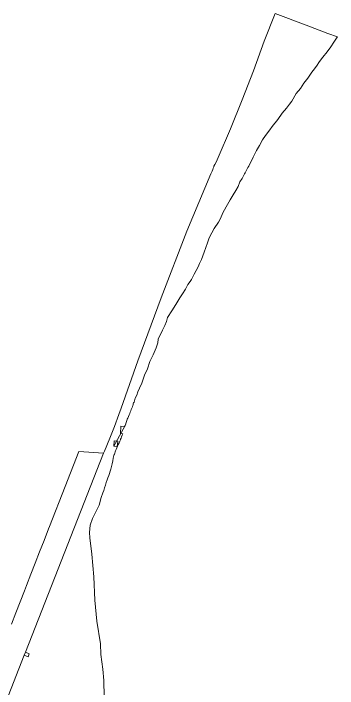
# Model space of a CAD drawing. Header units: metres. Extents: x 305150 to 308746, y 6239745 to 6243198.
# Drawn here: x 307507 to 307921, y 6242335 to 6243198 of the extents above; entities that cross this region are included whole.
import ezdxf

# ---------------------------------------------------------------- set-up
doc = ezdxf.new("R2010")
doc.units = ezdxf.units.M
doc.layers.add('Cadastre Land Parcels_SP_EXT', color=9, linetype='Continuous', lineweight=5)

msp = doc.modelspace()

# ---------------------------------------------------------------- linework, layer by layer
at = {"layer": 'Cadastre Land Parcels_SP_EXT', "linetype": 'Continuous'}
for points in [[(307622.49, 6242324.24), (307622.28, 6242344.98), (307620.88, 6242359.68), (307618.51, 6242378.06), (307618.03, 6242391.88), (307613.25, 6242420.74), (307610.91, 6242447.74), (307609.41, 6242477.47), (307606.82, 6242506.77), (307604.51, 6242527.57), (307603.87, 6242534.37), (307604.89, 6242543.7), (307607.73, 6242551.98), (307611.86, 6242560.68), (307616.1, 6242569.38), (307618.91, 6242579.05), (307620.98, 6242584.9), (307622.08, 6242588.21), (307623.18, 6242591.53), (307624.3, 6242594.85), (307625.41, 6242598.16), (307626.53, 6242601.47), (307627.5, 6242604.27), (307628.5, 6242607.05), (307629.49, 6242609.84), (307630.44, 6242612.65), (307631.31, 6242615.47), (307632.18, 6242618.87), (307632.92, 6242622.31), (307633.61, 6242625.77), (307634.33, 6242629.21), (307635.18, 6242632.62), (307635.63, 6242634.19), (307635.7, 6242634.43), (307636.15, 6242635.75), (307636.7, 6242637.3), (307637.27, 6242638.85), (307637.85, 6242640.39), (307639.8, 6242644.6), (307640.77, 6242646.7), (307641.71, 6242648.82), (307642.63, 6242650.95), (307643.44, 6242652.87), (307643.71, 6242653.54), (307644.23, 6242654.8), (307645, 6242656.74), (307645.75, 6242658.69), (307646.48, 6242660.64), (307643.5, 6242660.98), (307644.08, 6242670.22), (307648.85, 6242669.68), (307649.47, 6242671.36), (307634.9, 6242644.85), (307635.65, 6242651.51), (307640.07, 6242651), (307639.32, 6242644.35), (307634.9, 6242644.85), (307649.47, 6242671.36), (307649.77, 6242672.17), (307650.88, 6242675.06), (307651.64, 6242677.57), (307652.28, 6242679.13), (307653.06, 6242680.74), (307653.91, 6242682.79), (307654.78, 6242684.77), (307655.59, 6242686.31), (307655.85, 6242688.11), (307656.63, 6242689.85), (307657.37, 6242691.54), (307657.79, 6242692.57), (307658.7, 6242695.05), (307659.36, 6242696.75), (307659.61, 6242697.61), (307659.9, 6242698.98), (307660.35, 6242700.35), (307660.85, 6242701.02), (307661.56, 6242702.9), (307662.26, 6242706.16), (307664.28, 6242710.08), (307665.9, 6242714.05), (307667.92, 6242718.94), (307670.88, 6242725.14), (307674.28, 6242735.45), (307678.02, 6242743.83), (307681, 6242752.88), (307685.24, 6242761.37), (307689, 6242770.64), (307691.36, 6242777.05), (307691.83, 6242781.53), (307697.27, 6242793.27), (307700.07, 6242799.2), (307702.21, 6242804.05), (307703.79, 6242809.26), (307709.25, 6242817.7), (307714.35, 6242825.71), (307719.5, 6242834.52), (307722.77, 6242839.76), (307726.7, 6242845.57), (307729.79, 6242851.48), (307732.59, 6242855.43), (307734.29, 6242858.1), (307737.93, 6242864.86), (307742.79, 6242874.18), (307744.47, 6242878.48), (307746.88, 6242883.44), (307750.35, 6242892.68), (307752.61, 6242898.77), (307754.71, 6242904.99), (307757, 6242911.2), (307760.4, 6242917.73), (307763.1, 6242923.19), (307768.95, 6242931.4), (307771.43, 6242936.04), (307774.52, 6242943.24), (307778.82, 6242950.71), (307783.82, 6242959.84), (307787.37, 6242966), (307790.97, 6242971.64), (307793.86, 6242977.07), (307796.3, 6242982.75), (307799.08, 6242987.13), (307802.13, 6242993.16), (307803, 6242994.2), (307806.21, 6243001), (307807.74, 6243002.81), (307813.14, 6243014.25), (307817.58, 6243022.98), (307821.12, 6243029.38), (307825.04, 6243036.55), (307828.7, 6243041.94), (307834.26, 6243049.55), (307837.58, 6243053.61), (307844.59, 6243062.49), (307850.29, 6243070.56), (307855.59, 6243077.01), (307859.53, 6243082.21), (307862.37, 6243086.04), (307868.17, 6243095.72), (307873.76, 6243102.39), (307877.79, 6243109.12), (307882.88, 6243115.55), (307885.72, 6243119.17), (307888.22, 6243123.15), (307889.64, 6243125.15), (307893.9, 6243130.97), (307898.09, 6243136.85), (307902.2, 6243142.13), (307907.67, 6243149.03), (307912.25, 6243155.62), (307916.05, 6243161.6), (307920.44, 6243167.78), (307920.93, 6243168.2), (307908.76, 6243172.77), (307881.08, 6243183.18), (307841.29, 6243198.15), (307827.29, 6243162.74), (307813.59, 6243124.96), (307799.18, 6243087.53), (307784.1, 6243050.53), (307768.35, 6243014), (307767.1, 6243011.18), (307765.66, 6243007.97), (307764.04, 6243005), (307763.04, 6243002.77), (307762.65, 6243001.9), (307761.87, 6243000.17), (307761.37, 6242998.4), (307760.6, 6242996.67), (307759.83, 6242994.94), (307759.06, 6242993.2), (307728.42, 6242919.53), (307695.65, 6242834.35), (307665.88, 6242753.67), (307644.25, 6242693.51), (307641.3, 6242685.19), (307635.72, 6242670.04), (307629.71, 6242655.02), (307622.95, 6242638.14), (307621.76, 6242635.58), (307522.02, 6242381.04), (307526.92, 6242379.13), (307525.43, 6242375.35), (307520.55, 6242377.31), (307379.26, 6242016.73)], [(307379.26, 6242016.73), (307520.55, 6242377.31), (307522.02, 6242381.04), (307621.76, 6242635.58), (307590.1, 6242637.94), (307572.68, 6242593.26), (307552.69, 6242541.79), (307551.54, 6242538.84), (307545.78, 6242524.11), (307540.13, 6242509.74), (307534.54, 6242495.26), (307528.97, 6242481.01), (307523.38, 6242466.64), (307520.69, 6242459.62), (307515.28, 6242445.75), (307509.81, 6242431.73), (307504.11, 6242417.24)]]:
    msp.add_lwpolyline(points, dxfattribs=at)

doc.saveas('drawing.dxf')
